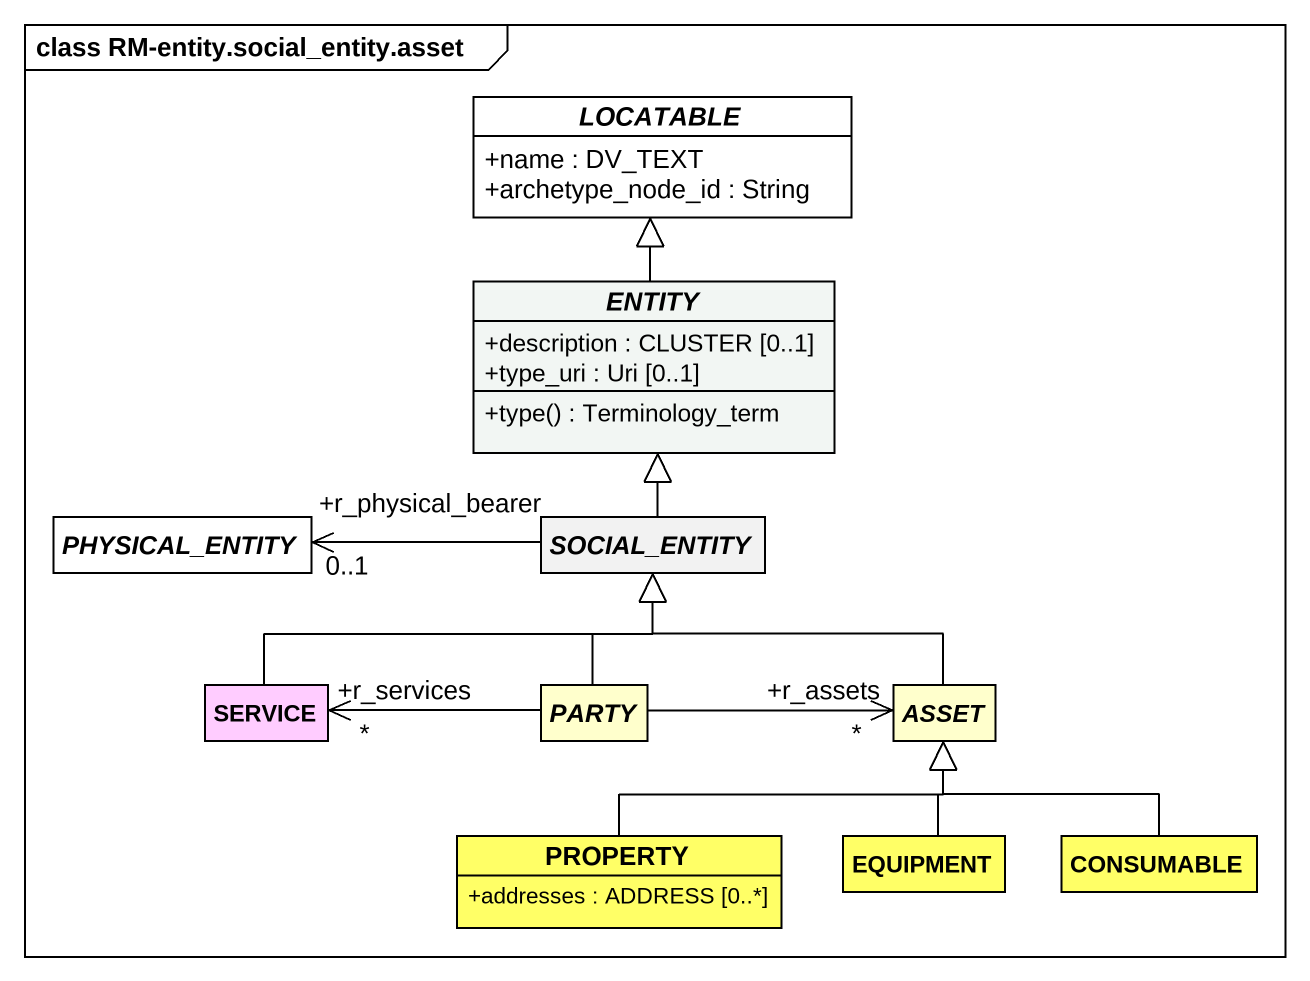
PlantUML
@startuml
mainframe class RM-entity.social_entity.asset
hide circle
hide empty members
skinparam classAttributeIconSize 0
abstract class LOCATABLE #FFFFFF {
  +name : DV_TEXT
  +archetype_node_id : String
}
abstract class "ENTITY" as ENTITY_ #F2F6F3 {
  +description : CLUSTER [0..1]
  +type_uri : Uri [0..1]
  +type() : Terminology_term
}
abstract class PHYSICAL_ENTITY #FFFFFF
abstract class SOCIAL_ENTITY #F2F2F2
class SERVICE #FFCCFF
abstract class PARTY
abstract class ASSET #FFFFCC
class PROPERTY #FFFF66 {
  +addresses : ADDRESS [0..*]
}
class EQUIPMENT #FFFF66
class CONSUMABLE #FFFF66
ENTITY_ -up-|> LOCATABLE
SOCIAL_ENTITY -up-|> ENTITY_
SOCIAL_ENTITY -left-> "+r_physical_bearer\n0..1" PHYSICAL_ENTITY
SERVICE -right-|> SOCIAL_ENTITY
PARTY -up-|> SOCIAL_ENTITY
PARTY -left-> "+r_services\n*" SERVICE
PARTY -right-> "+r_assets\n*" ASSET
ASSET -left-|> SOCIAL_ENTITY
PROPERTY -right-|> ASSET
EQUIPMENT -up-|> ASSET
CONSUMABLE -up-|> ASSET
@enduml
